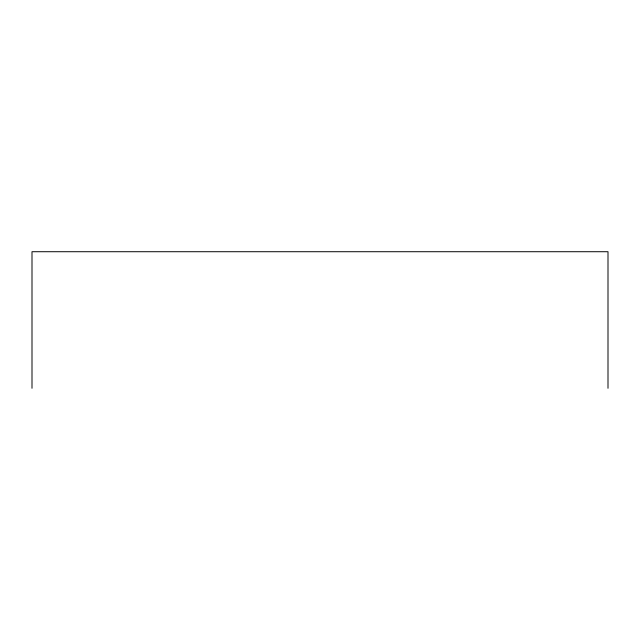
<?xml version="1.0" encoding="UTF-8"?>
<svg xmlns="http://www.w3.org/2000/svg" width="640" height="640" viewBox="0 0 640 640"><rect width="100%" height="100%" fill="white"/><g stroke="black" fill="none" stroke-linecap="round" stroke-linejoin="round"><path stroke-width="0.96" d="M608 388.28L608 251.72L32 251.72L32 388.28"/></g></svg>
